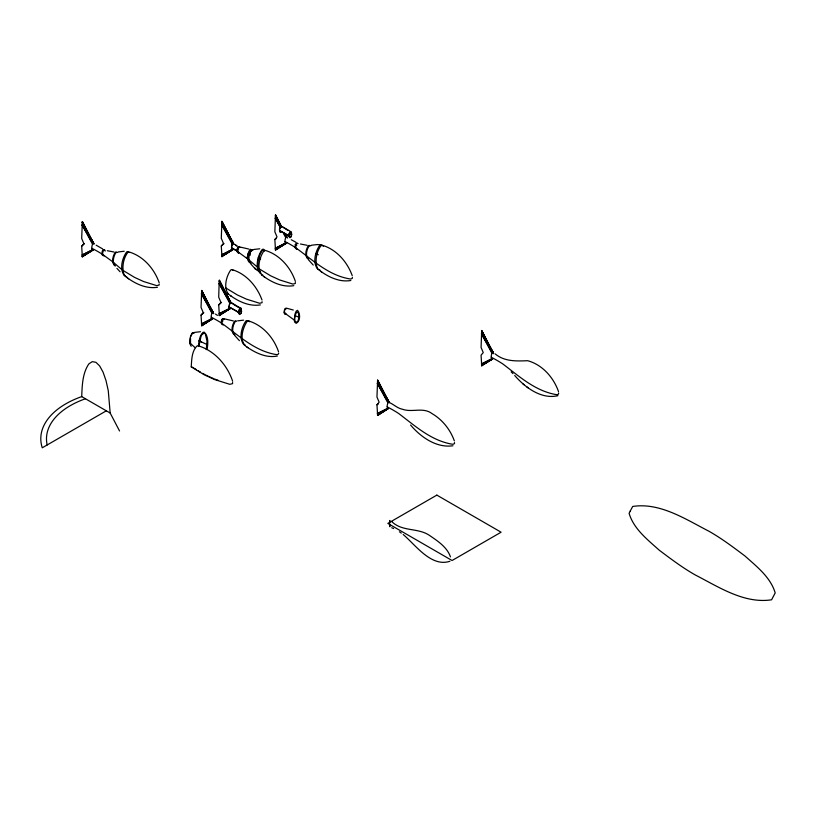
<?xml version="1.0" encoding="UTF-8"?>
<svg xmlns="http://www.w3.org/2000/svg" width="816" height="816" viewBox="0 0 816 816"><rect width="100%" height="100%" fill="white"/><g stroke="black" fill="none" stroke-linecap="round" stroke-linejoin="round"><path stroke-width="1.22" d="M238.394 252.705C236.191 252.317 237.374 246.871 239.027 246.707C236.936 246.136 235.916 253.807 238.731 252.44M290.384 237.599C289.578 238.874 288.038 232.04 290.975 231.928C291.669 235.416 292.057 231.887 290.384 231.438C289.19 232.652 288.956 235.447 289.282 236.548M237.874 250.563L237.874 252.022M285.855 313.905C283.468 314.956 284.345 308.173 286.11 308.672M92.596 244.31L81.998 224.737L92.922 243.709L82.161 222.401L93.269 243.362L82.334 221.544L81.692 238.496L83.864 243.637L81.692 246.208L82.334 256.887L93.269 249.9C90.443 250.206 92.188 241.648 94.217 244.045M103.326 255.571C100.654 255.867 102.306 247.789 104.224 250.043M104.387 255.775C101.5 257.173 102.551 249.308 104.703 249.89M115.515 265.914L114.842 265.822C111.935 262.15 113.659 255.653 116.229 252.134L117.626 252.501M125.44 275.645L124.277 275.471C119.269 269.147 122.247 257.958 126.674 251.889L127.918 251.685L129.071 252.511M157.457 287.273C145.401 289.19 133.63 282.958 124.471 275.665C121.441 268.372 123.145 258.397 127.949 252.226L129.224 252.011C143.514 256.285 154.306 268.852 159.161 282.662M191.168 346.28C188.261 342.608 189.985 336.121 192.566 332.602L193.953 332.959M232.57 382.48L232.58 383.632L229.826 384.316L214.771 379.613L204.398 374.85L191.24 366.884C191.709 359.846 191.668 351.461 196.87 346.066L198.329 345.821C214.751 350.778 227.307 365.252 232.652 381.245M212.976 318.526C209.304 320.362 212.129 308.764 213.792 313.701M228.409 294.076C223.258 287.579 226.318 276.083 230.867 269.851L232.142 269.647C246.361 273.88 257.03 286.334 261.997 299.992M229.949 308.723L229.123 308.111L229 305.929M229 307.622L229.949 302.42L219.188 281.112L219.361 280.255L229.939 302.42M231.571 248.707L231.693 245.871M232.886 249.441C230.449 249.461 231.55 242.689 233.539 243.341L225.4 229.48M238.558 253.225C236.405 252.532 237.874 245.31 239.812 247.432M241.352 312.497C235.855 320.443 241.954 298.289 241.24 313.12M240.934 313.487C236.354 316.394 241.597 302.114 241.475 311.947M249.737 261.263L250.135 261.936L248.911 262.058C246.177 258.621 247.799 252.532 250.206 249.237L252.052 250.553M249.145 261.212C246.922 258.397 248.237 253.419 250.206 250.726L251.277 251.002M251.073 263.446L250.4 263.354C247.493 259.682 249.217 253.184 251.787 249.665L253.174 250.033M260.987 273.166L259.835 273.003C254.827 266.669 257.795 255.49 262.232 249.421L263.466 249.217L264.629 250.043M293.831 285.651C282.183 287.691 270.626 281.836 261.65 274.88C256.499 268.382 259.559 256.887 264.109 250.665L265.384 250.451C279.735 254.776 290.7 267.434 295.372 281.398M280.826 232.213L279.664 231.713L279.531 229.541M280.225 232.07C278.756 230.816 279.725 224.257 281.775 226.358M286.773 242.903C283.101 244.749 285.937 233.141 287.589 238.078M285.916 314.038C282.785 315.721 284.396 306.071 286.498 308.642M294.29 320.076L295.055 313.885L296.218 311.11L297.565 310.325C300.451 313.63 300.523 321.065 296.218 323.35L294.637 322.147L294.29 320.076L284.284 312.783M387.875 402.869L377.278 383.285L388.202 402.268L377.441 380.96L388.549 401.921L377.614 380.103L376.961 397.045L379.144 402.196L376.961 404.767L377.614 415.446L388.549 408.449C385.988 408.337 387.478 403.808 388.202 402.268C392.292 403.002 396.831 408.275 402.543 409.275C412.264 412.774 423.188 406.807 432.123 413.661C442.445 419.75 450.35 429.655 454.349 440.905M492.997 358.591C489.325 360.427 492.16 348.82 493.813 353.756M106.325 410.815L42.259 447.8A85.435 49.327 0 0 1 81.712 396.607C82.192 385.509 82.385 373.442 88.832 363.905L92.259 361.641L95.951 362.324L99.623 365.894L103.061 372.127L106.009 380.582L108.273 390.68L110.17 413.029L119.544 430.97M390.099 525.178C389.467 531.44 389.395 516.191 390.099 521.679M290.72 237.344L291.659 234.661L290.7 234.161M299.023 317.342L297.962 321.178L295.831 322.412C293.597 319.597 294.923 314.629 296.891 311.926L298.401 313.007L299.023 317.342L295.188 315.649M198.992 345.719L201.001 336.376L202.052 334.417L204.286 333.132L205.326 333.877L206.989 341.17L206.275 349.625M82.334 256.887L82.671 254.694M222.268 254.5L221.932 256.693L233.223 249.37M229.939 308.734L219.361 315.598L219.698 313.405M190.516 338.089L190.516 344.189M198.38 346.096C199.063 341.394 199.349 335.825 203 332.357L204.245 332.143C208.621 336.202 208.07 343.597 207.152 349.085M237.976 249.625L238.619 247.574L239.425 247.462M211.956 313.222L201.358 293.648L212.282 312.62L201.521 291.312L212.629 312.273L201.695 290.455L201.042 307.408L203.225 312.548L201.042 315.119L201.695 325.798L212.629 318.811L201.521 325.39L211.956 318.883L201.358 323.993L211.681 318.668M221.932 221.34L233.213 243.107L221.932 221.34L221.289 238.292L223.472 243.443L221.289 246.014L221.932 256.693M281.51 226.838L275.492 214.832L274.849 231.785L277.032 236.926L274.849 239.496L275.492 250.175L286.426 243.188L275.318 249.767L285.753 243.26L275.155 248.37L285.478 243.046M491.977 353.287L481.379 333.703L492.303 352.675L481.542 331.378L492.65 352.339L481.715 330.511L481.073 347.463L483.256 352.604L481.073 355.184L481.715 365.854L492.65 358.867L481.542 365.446L491.977 358.938L481.379 364.058L491.701 358.724M290.975 236.803L291.516 235.263M231.713 245.881L231.917 244.922M229.235 304.97L230.296 302.45M249.737 255.163L250.135 253.307M279.776 228.572L280.837 226.052L281.704 226.664M201.695 325.798L212.262 318.75M275.492 250.175L275.665 249.574M377.614 415.446L388.171 408.398M481.715 365.854L481.889 365.252M289.751 237.67L289.292 237.13M190.913 336.243L192.433 333.071L193.81 333.326M232.019 245.106L232.193 244.117L221.595 224.533L232.519 243.515L232.274 244.351L232.886 243.494M232.172 244.076L232.846 243.127L222.105 222.003L222.36 226.46M250.655 251.767L252.368 249.992M449.922 561.265C431.307 567.518 415.558 544.996 403.206 534.511M219.361 315.598L218.719 304.919L220.901 302.348L218.719 297.208L219.188 281.112L230.296 302.073L239.71 307.652M84.466 243.729L81.692 246.208M224.063 243.535L221.289 246.014M203.827 312.64L201.042 315.119M221.493 302.44L218.719 304.919M557.96 395.678C541.436 399.656 524.984 387.437 514.702 375.462M82.508 256.275L92.902 249.839M223.145 255.439L233.539 248.992M276.706 248.921L287.099 242.485M219.535 314.986L229.928 308.55M483.97 363.967L492.283 358.805M93.269 249.9L82.161 256.479L92.596 249.971L81.998 255.082L92.32 249.757M232.866 249.696L221.758 256.285L232.509 249.757M230.296 308.611L219.188 315.19L229.622 308.683L219.025 313.793L229.347 308.468M388.549 408.449L377.441 415.038L387.875 408.52L377.278 413.641L387.6 408.316M482.97 364.609L492.65 358.867M289.068 233.386A165.852 95.747 0 0 0 291.516 234.743L291.659 234.661M274.849 239.496L276.145 238.751M376.961 404.767L378.257 404.022M231.917 249.563L221.595 254.888L232.193 249.767L231.56 248.645M229.031 251.195L231.285 250.094M282.591 244.688L285.967 243.035M209.916 319.76L212.17 318.658M296.483 248.86C293.821 249.155 295.474 241.077 297.381 243.341M297.208 249.339C294.474 249.645 296.167 241.352 298.126 243.668M230.296 308.397L229.112 307.499M222.686 324.482C219.626 324.809 222.36 315.313 223.778 319.658M277.358 356.011C266.975 358.214 256.469 353.359 247.982 347.738C238.303 342.72 242.352 328.154 247.309 321.137L248.584 320.923C262.936 325.247 273.901 337.906 278.572 351.869M350.829 280.5C338.732 282.601 326.828 276.267 317.628 268.954C314.609 261.661 316.312 251.685 321.106 245.514L322.381 245.3C336.6 249.533 347.269 261.987 352.237 275.645M452.951 445.771C436.376 448.157 420.821 437.121 410.591 425.054M232.866 243.474L233.498 243.647M322.228 245.8L321.076 244.973L319.831 245.188C315.404 251.246 312.426 262.436 317.444 268.76M236.314 320.933L235.589 321.055C233.019 324.564 231.295 331.061 234.202 334.733L234.875 334.825M247.279 320.596L246.034 320.81C241.607 326.869 238.629 338.059 243.637 344.383L244.8 344.556M231.642 247.993L233.121 248.737A56.039 32.354 0 0 1 237.293 251.134L236.65 250.9A41.871 24.174 0 0 0 232.866 248.727L231.509 248.064M118.238 251.94L124.185 251.257M253.796 249.472L259.743 248.788M311.396 245.228L317.342 244.555L321.076 244.973M237.599 320.851L243.545 320.168M194.565 332.398L200.512 331.714M260.375 304.909C248.329 306.826 236.548 300.594 227.389 293.291M307.132 245.3L300.421 244.004M248.819 249.064L239.822 246.973M113.975 252.011L107.263 250.716M233.335 320.923L224.339 318.832M307.846 258.386L307.224 258.295C304.49 254.857 306.112 248.768 308.519 245.473L309.825 245.81M308.672 259.213L307.999 259.111C305.092 255.439 306.826 248.951 309.397 245.432L310.784 245.789M319.831 269.902L317.628 268.954M261.65 274.88L262.834 275.053M114.689 265.098L114.056 265.006C111.333 261.559 112.955 255.479 115.362 252.175L116.668 252.521M125.491 276.44L126.674 276.614M223.074 325.074C220.922 324.391 222.38 317.169 224.329 319.291M234.049 334.009L233.417 333.917C230.693 330.47 232.315 324.391 234.722 321.096L236.028 321.433M293.301 310.029L286.508 308.173M238.619 253.021L237.976 252.45M250.869 264.027L255.612 269.311L258.998 270.392M191.24 366.884L193.372 367.628M316.027 253.909L318.271 254.755M258.417 258.152L260.661 258.988M199.196 341.078L201.43 341.914M215.057 379.165L218.413 380.429M258.213 257.836L260.426 258.703M198.982 340.762L207.142 344.597M209.386 376.788L213.935 378.746M391.721 527.748L393.618 528.564M247.707 254.082L250.084 255.163M205.999 375.136L208.253 376.237M289.792 230.999L283.295 227.215M295.851 242.23L291.271 239.741M102.683 248.941L96.145 245.177M284.519 312.722L285.08 313.007M237.395 306.816L239.69 307.989M241.618 311.345L240.618 310.814A137.19 79.203 0 0 1 239.057 309.958M241.505 311.406L240.516 310.876A150.44 86.853 0 0 1 238.955 310.019M202.684 373.391L204.867 374.585M81.712 396.607L110.17 413.029M287.936 230.428L282.183 226.746M236.64 306.377L230.612 302.389M235.773 245.422L237.099 246.187M236.915 245.759L234.722 244.331M198.431 370.933L200.501 372.198M239.2 312.742L238.282 312.161A150.44 86.853 0 0 0 229.072 306.969M237.599 251.583L247.605 258.866M239.078 312.803L238.17 312.232A137.19 79.203 0 0 0 228.949 307.04M102.061 254.092L101.143 253.511A137.19 79.203 0 0 0 91.922 248.329M102.755 254.531L112.832 261.875M495.23 353.93C504.441 361.712 516.569 361.162 527.687 360.703C542.426 364.732 553.595 377.522 558.542 391.629M217.474 315.364L215.506 314.089M399.401 531.797L401.319 533.103M259.192 268.852L270.688 275.818L279.755 279.98L292.913 284.08L295.31 283.489L295.31 282.479M225.95 288.048L237.446 295.004L246.514 299.166L259.672 303.277L262.069 302.685L262.069 301.675M123.022 270.412L134.528 277.369L143.596 281.53L156.754 285.641L159.151 285.049L159.151 284.039M194.361 368.312L196.36 369.668M322.381 245.3L323.564 246.146M264.557 250.951L262.395 250.39C258.397 255.857 255.714 265.945 260.233 271.657M232.142 269.647L233.325 270.494M248.584 320.923L249.767 321.769M391.721 521.536C402.074 531.869 417.659 527.575 429.165 535.194C437.345 540.794 447.107 547.006 450.452 556.879M523.015 383.989L524.015 384.764M526.922 386.968L528.003 387.794M320.698 271.289L321.779 272.116M263.701 276.44L264.782 277.267M230.459 295.637L231.54 296.453M243.831 344.576L244.851 345.352M246.901 346.912L247.982 347.738M127.541 278.001L128.622 278.827M246.391 257.295L248.084 258.601M257.438 267.138L249.013 259.947M121.89 269.606L113.455 262.415M189.781 342.873L195.136 347.687M258.08 270.953L254.939 268.158L255.612 269.311M511.173 371.861L512.989 373.646M313.222 265.067L308.479 259.784M239.425 340.69L234.671 335.407M116.923 268.352L120.064 271.779M485.806 339.711L493.323 352.512M382.327 390.364L389.497 402.604M279.582 224.033L280.837 226.165M221.575 286.253L231.448 303.501M202.654 294.321L213.302 312.446M85.17 228.613L93.942 243.535M485.704 339.64L492.997 352.277L481.715 330.511M382.204 390.272L388.895 401.86L377.614 380.103M279.48 223.961L280.694 226.063M285.559 234.488L286.773 236.599L285.6 234.376M280.01 226.46L275.155 218.025L280.459 227.817M284.264 233.835L286.079 236.997L284.376 233.631M226.522 231.52L233.213 243.107M221.524 286.212L230.642 302.022L219.361 280.255M229.949 302.42L219.025 283.448L229.622 303.022M204.459 297.473L205.683 299.574M206.897 301.685L212.976 312.222L201.695 290.455M84.497 227.501L93.616 243.311L82.334 221.544M558.532 393.006C559.256 394.179 557.308 394.791 556.4 394.648C535.133 391.037 519.211 376.319 502.697 363.854A136.996 79.091 0 0 0 491.303 357.296M454.42 442.598C455.155 443.71 453.38 444.241 452.543 444.261C431.174 440.762 415.16 425.942 398.585 413.437A136.996 79.091 0 0 0 387.202 406.878M352.308 277.328C353.022 278.491 351.084 279.103 350.176 278.97C327.879 275.39 311.957 259.121 294.311 246.799A137.19 79.203 0 0 0 285.09 241.618M233.529 243.28L234.029 244.586M283.397 233.254L285.753 237.599M281.163 226.726L275.318 215.699L280.979 226.909M286.426 236.65L284.784 233.386M232.866 243.168L221.758 222.207L232.519 243.515M275.492 214.832L281.51 226.603M481.889 331.174L492.65 352.339M377.788 380.756L388.549 401.921M275.665 215.495L281.326 226.634M230.296 302.073L219.535 280.918L219.698 283.06M212.629 312.273L201.868 291.118L202.031 293.26M93.269 243.362L82.508 222.207L82.671 224.349M104.968 250.379L105.172 251.104M278.674 353.267C278.766 354.277 277.246 354.685 276.379 354.593C254.082 351.013 238.16 334.744 220.504 322.422A137.19 79.203 0 0 0 211.283 317.24M291.608 233.662L291.547 234.722M222.952 321.014A137.19 79.203 0 0 1 221.391 320.158M47.175 444.965A81.345 46.961 0 0 1 85.456 398.759M279.613 230.571A165.852 95.747 0 0 1 289.282 236.028L288.262 235.569A123.91 71.533 0 0 0 279.49 230.642M296.759 245.392A137.19 79.203 0 0 1 295.198 244.535M630.258 511L629.095 513.346C633.736 528.992 647.537 539.631 659.226 550.178C670.864 558.919 682.502 567.712 695.181 574.913C718.61 586.939 744.182 603.993 771.589 599.801L775.2 592.906C770.569 577.259 756.758 566.62 745.069 556.073C733.431 547.332 721.793 538.54 709.124 531.338C685.685 519.313 660.113 502.258 632.706 506.45L630.258 511M436.846 495.118L387.824 523.413L452.074 560.51L501.095 532.205L436.846 495.118"/></g></svg>
